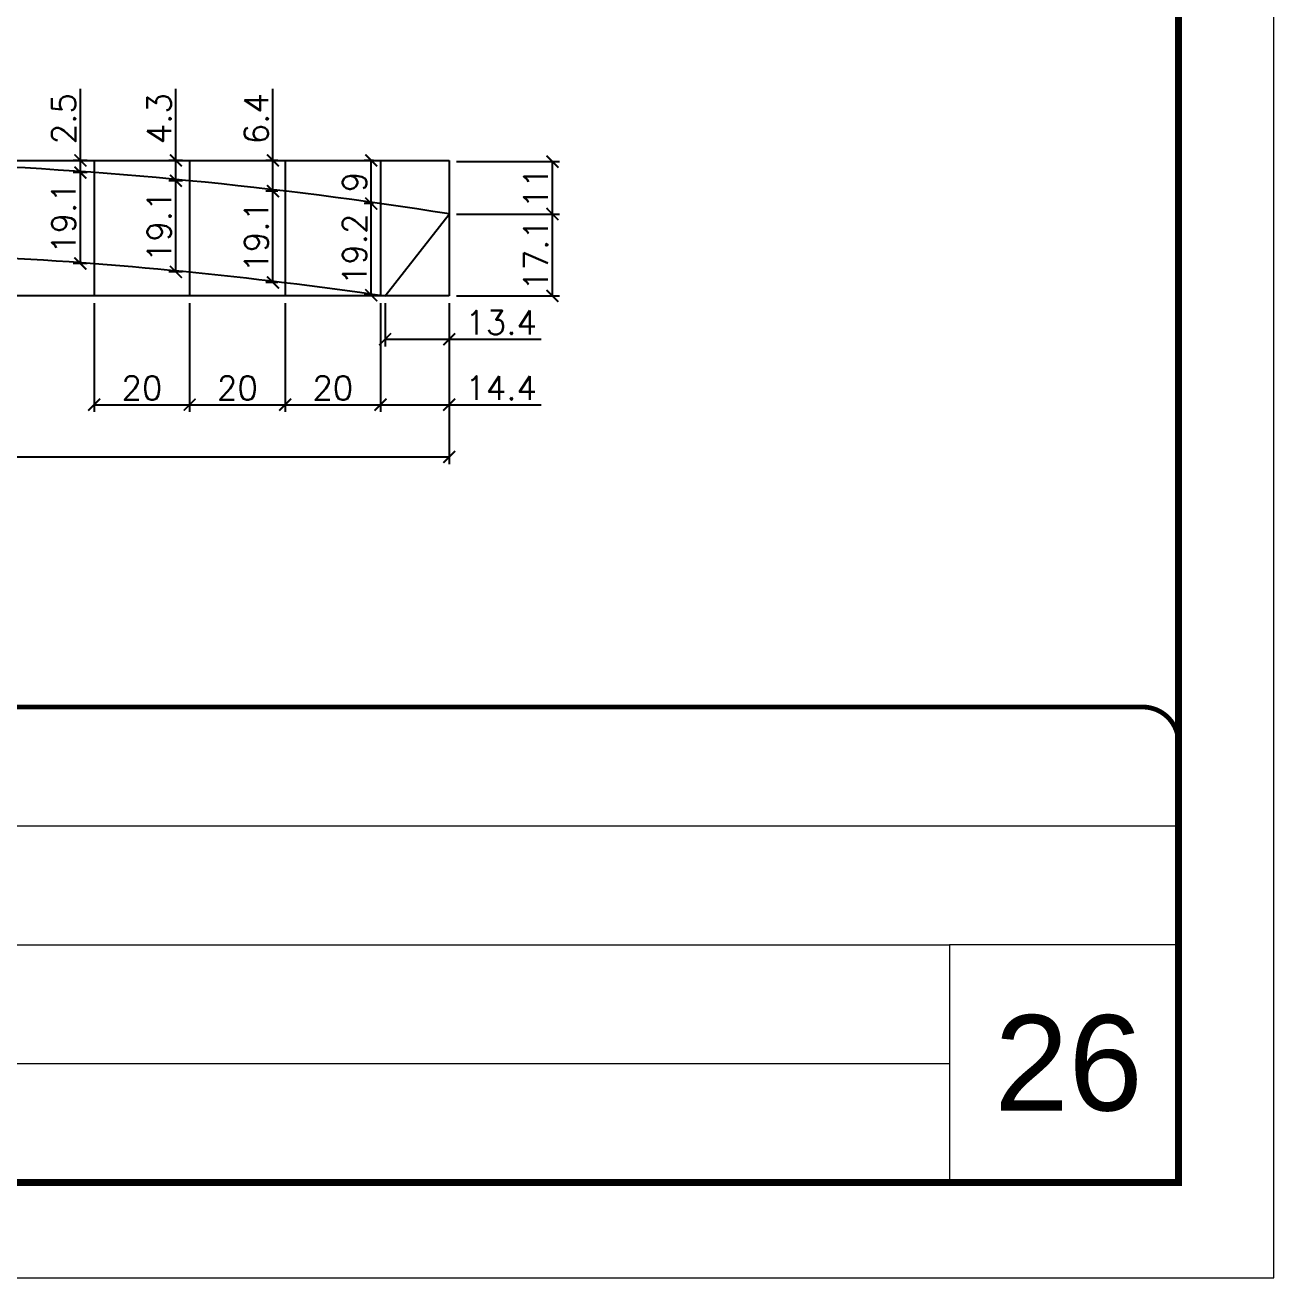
# Model space of a CAD drawing. Extents: x 3309 to 9563, y -2522 to 14608.
# Drawn here: x 5870 to 6393, y 6666 to 7191 of the extents above; entities that cross this region are included whole.
import ezdxf

# ---------------------------------------------------------------- set-up
doc = ezdxf.new("R2010")
doc.units = 0
doc.header["$PDMODE"] = 35
doc.header["$PDSIZE"] = -10
doc.linetypes.add('CONTINUO', pattern=[0])
doc.linetypes.add('DASHED', pattern=[0.75, 0.5, -0.25])
for name, color, linetype, lineweight in [('CARIMBO', 255, 'Continuous', 9), ('Folhas', 255, 'Continuous', 9), ('SARRAFO DE PRESSAO', 251, 'DASHED', 9)]:
    doc.layers.add(name, color=color, linetype=linetype, lineweight=lineweight)
doc.layers.add('COTA', color=241, linetype='Continuous')
doc.styles.add('ARIAL', font='arial.ttf')
doc.styles.add('Romans', font='romans.shx')
doc.dimstyles.new('Cota Seção (2x)', dxfattribs={"dimtxt": 10, "dimasz": 5, "dimexe": 3, "dimexo": 3, "dimgap": 2, "dimtad": 3, "dimdec": 1, "dimlfac": 0.5, "dimzin": 12, "dimdsep": 46, "dimtxsty": 'Romans', "dimblk": 'ARCHTICK', "dimcen": 0, "dimclrd": 4, "dimclre": 4, "dimclrt": 1, "dimadec": 1, "dimazin": 3, "dimtfac": 1, "dimtdec": 1, "dimtmove": 0, "dimatfit": 3, "dimldrblk": 'OBLIQUE', "dimfxl": 1, "dimtolj": 1, "dimtzin": 12, "dimarcsym": 0})

# ---------------------------------------------------------------- blocks, each defined once
blk = doc.blocks.new('9999999999')
at = {"color": 30, "linetype": 'CONTINUO'}
for p, q in [((98564.56, 34379.64), (99583.98, 34379.64)), ((98564.56, 34329.83), (99487.98, 34329.83)), ((99583.98, 34329.83), (99487.98, 34329.83)), ((99487.98, 34329.83), (99487.98, 34230.21)), ((98564.56, 34280.02), (99487.98, 34280.02))]:
    blk.add_line(p, q, dxfattribs=at)
at = {"color": 30, "linetype": 'CONTINUO', "const_width": 2}
blk.add_lwpolyline([(99583.98, 34230.21), (99583.98, 34414.45, 0.414214), (99568.98, 34429.45), (98228.98, 34429.45, 0.414214), (98213.98, 34414.45), (98213.98, 34245.21, 0.414214), (98228.98, 34230.21), (99583.98, 34230.21)], format="xyb", dxfattribs=at)
at = {"layer": 'Folhas'}
blk.add_lwpolyline([(98138.98, 34190.21), (99623.98, 34190.21), (99623.98, 35240.21), (98138.98, 35240.21)], close=True, dxfattribs=at)
at = {"layer": 'Folhas', "color": 30, "const_width": 3}
blk.add_lwpolyline([(98213.98, 34230.21), (99583.98, 34230.21), (99583.98, 35200.21), (98213.98, 35200.21)], close=True, dxfattribs=at)
blk = doc.blocks.new('_ArchTick')
at = {"color": 0, "linetype": 'ByBlock', "const_width": 0.15}
blk.add_lwpolyline([(-0.5, -0.5), (0.5, 0.5)], dxfattribs=at)
blk = doc.blocks.new('*D3058')
at = {"layer": 'COTA', "color": 4, "lineweight": -2, "transparency": 16777216}
for p, q in [((5498.48, 7074.94), (5498.48, 7007.46)), ((6047.26, 7074.94), (6047.26, 7007.46)), ((5498.48, 7010.46), (6047.26, 7010.46))]:
    blk.add_line(p, q, dxfattribs=at)
at = {"layer": 'Defpoints', "color": 0, "transparency": 16777216}
for p in [(5498.48, 7077.94), (6047.26, 7077.94), (6047.26, 7010.46)]:
    blk.add_point(p, dxfattribs=at)
at = {"layer": 'COTA', "color": 4, "lineweight": -2, "transparency": 16777216, "xscale": 5, "yscale": 5, "zscale": 5, "rotation": 180}
blk.add_blockref('_ArchTick', (5498.48, 7010.46), dxfattribs=at)
at = {"layer": 'COTA', "color": 4, "lineweight": -2, "transparency": 16777216, "xscale": 5, "yscale": 5, "zscale": 5}
blk.add_blockref('_ArchTick', (6047.26, 7010.46), dxfattribs=at)
at = {"layer": 'COTA', "color": 1, "transparency": 16777216, "insert": (5772.87, 7017.46), "char_height": 10, "attachment_point": 5, "style": 'Romans'}
blk.add_mtext('\\A1;274.4', dxfattribs=at)
blk = doc.blocks.new('_Oblique')
at = {"color": 0, "linetype": 'ByBlock', "lineweight": -2}
blk.add_line((-0.5, -0.5), (0.5, 0.5), dxfattribs=at)
blk = doc.blocks.new('*D3061')
at = {"layer": 'COTA', "color": 4, "lineweight": -2, "transparency": 16777216}
for p, q in [((5898.48, 7074.94), (5898.48, 7029.34)), ((5938.48, 7074.94), (5938.48, 7029.34)), ((5898.48, 7032.34), (5938.48, 7032.34))]:
    blk.add_line(p, q, dxfattribs=at)
at = {"layer": 'Defpoints', "color": 0, "transparency": 16777216}
for p in [(5898.48, 7077.94), (5938.48, 7077.94), (5938.48, 7032.34)]:
    blk.add_point(p, dxfattribs=at)
at = {"layer": 'COTA', "color": 4, "lineweight": -2, "transparency": 16777216, "xscale": 5, "yscale": 5, "zscale": 5, "rotation": 180}
blk.add_blockref('_ArchTick', (5898.48, 7032.34), dxfattribs=at)
at = {"layer": 'COTA', "color": 4, "lineweight": -2, "transparency": 16777216, "xscale": 5, "yscale": 5, "zscale": 5}
blk.add_blockref('_ArchTick', (5938.48, 7032.34), dxfattribs=at)
at = {"layer": 'COTA', "color": 1, "transparency": 16777216, "insert": (5918.48, 7039.34), "char_height": 10, "attachment_point": 5, "style": 'Romans'}
blk.add_mtext('\\A1;20', dxfattribs=at)
blk = doc.blocks.new('*D3063')
at = {"layer": 'COTA', "color": 4, "lineweight": -2, "transparency": 16777216}
for p, q in [((5938.48, 7074.94), (5938.48, 7029.34)), ((5978.48, 7074.94), (5978.48, 7029.34)), ((5938.48, 7032.34), (5978.48, 7032.34))]:
    blk.add_line(p, q, dxfattribs=at)
at = {"layer": 'Defpoints', "color": 0, "transparency": 16777216}
for p in [(5938.48, 7077.94), (5978.48, 7077.94), (5978.48, 7032.34)]:
    blk.add_point(p, dxfattribs=at)
at = {"layer": 'COTA', "color": 4, "lineweight": -2, "transparency": 16777216, "xscale": 5, "yscale": 5, "zscale": 5, "rotation": 180}
blk.add_blockref('_ArchTick', (5938.48, 7032.34), dxfattribs=at)
at = {"layer": 'COTA', "color": 4, "lineweight": -2, "transparency": 16777216, "xscale": 5, "yscale": 5, "zscale": 5}
blk.add_blockref('_ArchTick', (5978.48, 7032.34), dxfattribs=at)
at = {"layer": 'COTA', "color": 1, "transparency": 16777216, "insert": (5958.48, 7039.34), "char_height": 10, "attachment_point": 5, "style": 'Romans'}
blk.add_mtext('\\A1;20', dxfattribs=at)
blk = doc.blocks.new('*D3064')
at = {"layer": 'COTA', "color": 4, "lineweight": -2, "transparency": 16777216}
for p, q in [((5978.48, 7074.94), (5978.48, 7029.34)), ((6018.48, 7074.94), (6018.48, 7029.34)), ((5978.48, 7032.34), (6018.48, 7032.34))]:
    blk.add_line(p, q, dxfattribs=at)
at = {"layer": 'Defpoints', "color": 0, "transparency": 16777216}
for p in [(5978.48, 7077.94), (6018.48, 7077.94), (6018.48, 7032.34)]:
    blk.add_point(p, dxfattribs=at)
at = {"layer": 'COTA', "color": 4, "lineweight": -2, "transparency": 16777216, "xscale": 5, "yscale": 5, "zscale": 5, "rotation": 180}
blk.add_blockref('_ArchTick', (5978.48, 7032.34), dxfattribs=at)
at = {"layer": 'COTA', "color": 4, "lineweight": -2, "transparency": 16777216, "xscale": 5, "yscale": 5, "zscale": 5}
blk.add_blockref('_ArchTick', (6018.48, 7032.34), dxfattribs=at)
at = {"layer": 'COTA', "color": 1, "transparency": 16777216, "insert": (5998.48, 7039.34), "char_height": 10, "attachment_point": 5, "style": 'Romans'}
blk.add_mtext('\\A1;20', dxfattribs=at)
blk = doc.blocks.new('*D3065')
at = {"layer": 'COTA', "color": 4, "lineweight": -2, "transparency": 16777216}
for p, q in [((6018.48, 7074.94), (6018.48, 7029.34)), ((6047.26, 7074.94), (6047.26, 7029.34)), ((6018.48, 7032.34), (6047.26, 7032.34)), ((6047.26, 7032.34), (6085.78, 7032.34))]:
    blk.add_line(p, q, dxfattribs=at)
at = {"layer": 'Defpoints', "color": 0, "transparency": 16777216}
for p in [(6018.48, 7077.94), (6047.26, 7077.94), (6047.26, 7032.34)]:
    blk.add_point(p, dxfattribs=at)
at = {"layer": 'COTA', "color": 4, "lineweight": -2, "transparency": 16777216, "xscale": 5, "yscale": 5, "zscale": 5, "rotation": 180}
blk.add_blockref('_ArchTick', (6018.48, 7032.34), dxfattribs=at)
at = {"layer": 'COTA', "color": 4, "lineweight": -2, "transparency": 16777216, "xscale": 5, "yscale": 5, "zscale": 5}
blk.add_blockref('_ArchTick', (6047.26, 7032.34), dxfattribs=at)
at = {"layer": 'COTA', "color": 1, "transparency": 16777216, "insert": (6069.02, 7039.34), "char_height": 10, "attachment_point": 5, "style": 'Romans'}
blk.add_mtext('\\A1;14.4', dxfattribs=at)
blk = doc.blocks.new('*D3066')
at = {"layer": 'COTA', "color": 4, "lineweight": -2, "transparency": 16777216}
for p, q in [((6020.39, 7074.94), (6020.39, 7056.76)), ((6047.26, 7074.94), (6047.26, 7056.76)), ((6020.39, 7059.76), (6047.26, 7059.76)), ((6047.26, 7059.76), (6085.78, 7059.76))]:
    blk.add_line(p, q, dxfattribs=at)
at = {"layer": 'Defpoints', "color": 0, "transparency": 16777216}
for p in [(6020.39, 7077.94), (6047.26, 7077.94), (6047.26, 7059.76)]:
    blk.add_point(p, dxfattribs=at)
at = {"layer": 'COTA', "color": 4, "lineweight": -2, "transparency": 16777216, "xscale": 5, "yscale": 5, "zscale": 5, "rotation": 180}
blk.add_blockref('_ArchTick', (6020.39, 7059.76), dxfattribs=at)
at = {"layer": 'COTA', "color": 4, "lineweight": -2, "transparency": 16777216, "xscale": 5, "yscale": 5, "zscale": 5}
blk.add_blockref('_ArchTick', (6047.26, 7059.76), dxfattribs=at)
at = {"layer": 'COTA', "color": 1, "transparency": 16777216, "insert": (6069.02, 7066.76), "char_height": 10, "attachment_point": 5, "style": 'Romans'}
blk.add_mtext('\\A1;13.4', dxfattribs=at)
blk = doc.blocks.new('*D3067')
at = {"layer": 'COTA', "color": 4, "lineweight": -2, "transparency": 16777216}
for p, q in [((6050.26, 7112.22), (6093.51, 7112.22)), ((6090.51, 7077.94), (6090.51, 7112.22)), ((6050.26, 7077.94), (6093.51, 7077.94))]:
    blk.add_line(p, q, dxfattribs=at)
at = {"layer": 'Defpoints', "color": 0, "transparency": 16777216}
for p in [(6047.26, 7112.22), (6090.51, 7112.22), (6047.26, 7077.94)]:
    blk.add_point(p, dxfattribs=at)
at = {"layer": 'COTA', "color": 4, "lineweight": -2, "transparency": 16777216, "xscale": 5, "yscale": 5, "zscale": 5}
for p, rotation in [((6090.51, 7112.22), 90), ((6090.51, 7077.94), 270)]:
    blk.add_blockref('_ArchTick', p, dxfattribs=dict(at, rotation=rotation))
at = {"layer": 'COTA', "color": 1, "transparency": 16777216, "insert": (6083.51, 7095.08), "char_height": 10, "attachment_point": 5, "rotation": 90, "style": 'Romans'}
blk.add_mtext('\\A1;17.1', dxfattribs=at)
blk = doc.blocks.new('*D3068')
at = {"layer": 'COTA', "color": 4, "lineweight": -2, "transparency": 16777216}
for p, q in [((6050.26, 7134.17), (6093.51, 7134.17)), ((6090.51, 7112.22), (6090.51, 7134.17)), ((6050.26, 7112.22), (6093.51, 7112.22))]:
    blk.add_line(p, q, dxfattribs=at)
at = {"layer": 'Defpoints', "color": 0, "transparency": 16777216}
for p in [(6047.26, 7134.17), (6090.51, 7134.17), (6047.26, 7112.22)]:
    blk.add_point(p, dxfattribs=at)
at = {"layer": 'COTA', "color": 4, "lineweight": -2, "transparency": 16777216, "xscale": 5, "yscale": 5, "zscale": 5}
for p, rotation in [((6090.51, 7134.17), 90), ((6090.51, 7112.22), 270)]:
    blk.add_blockref('_ArchTick', p, dxfattribs=dict(at, rotation=rotation))
at = {"layer": 'COTA', "color": 1, "transparency": 16777216, "insert": (6083.51, 7123.2), "char_height": 10, "attachment_point": 5, "rotation": 90, "style": 'Romans'}
blk.add_mtext('\\A1;11', dxfattribs=at)
blk = doc.blocks.new('*D3088')
at = {"layer": 'COTA', "color": 4, "lineweight": -2, "transparency": 16777216}
for p, q in [((5895.48, 7129.6), (5889.69, 7129.6)), ((5892.69, 7091.49), (5892.69, 7129.6)), ((5895.48, 7091.49), (5889.69, 7091.49))]:
    blk.add_line(p, q, dxfattribs=at)
at = {"layer": 'Defpoints', "color": 0, "transparency": 16777216}
for p in [(5892.69, 7129.6), (5898.48, 7129.6), (5898.48, 7091.49)]:
    blk.add_point(p, dxfattribs=at)
at = {"layer": 'COTA', "color": 4, "lineweight": -2, "transparency": 16777216, "xscale": 5, "yscale": 5, "zscale": 5}
for p, rotation in [((5892.69, 7129.6), 90), ((5892.69, 7091.49), 270)]:
    blk.add_blockref('_ArchTick', p, dxfattribs=dict(at, rotation=rotation))
at = {"layer": 'COTA', "color": 1, "transparency": 16777216, "insert": (5885.69, 7110.54), "char_height": 10, "attachment_point": 5, "rotation": 90, "style": 'Romans'}
blk.add_mtext('\\A1;19.1', dxfattribs=at)
blk = doc.blocks.new('*D3089')
at = {"layer": 'COTA', "color": 4, "lineweight": -2, "transparency": 16777216}
for p, q in [((5892.69, 7134.69), (5892.69, 7164.65)), ((5895.48, 7134.69), (5889.69, 7134.69)), ((5895.48, 7129.6), (5889.69, 7129.6)), ((5892.69, 7129.6), (5892.69, 7134.69))]:
    blk.add_line(p, q, dxfattribs=at)
at = {"layer": 'Defpoints', "color": 0, "transparency": 16777216}
for p in [(5892.69, 7134.69), (5898.48, 7134.69), (5898.48, 7129.6)]:
    blk.add_point(p, dxfattribs=at)
at = {"layer": 'COTA', "color": 4, "lineweight": -2, "transparency": 16777216, "xscale": 5, "yscale": 5, "zscale": 5}
for p, rotation in [((5892.69, 7134.69), 90), ((5892.69, 7129.6), 270)]:
    blk.add_blockref('_ArchTick', p, dxfattribs=dict(at, rotation=rotation))
at = {"layer": 'COTA', "color": 1, "transparency": 16777216, "insert": (5885.69, 7152.17), "char_height": 10, "attachment_point": 5, "rotation": 90, "style": 'Romans'}
blk.add_mtext('\\A1;2.5', dxfattribs=at)
blk = doc.blocks.new('*D3090')
at = {"layer": 'COTA', "color": 4, "lineweight": -2, "transparency": 16777216}
for p, q in [((5935.48, 7126.16), (5929.7, 7126.16)), ((5932.7, 7087.97), (5932.7, 7126.16)), ((5935.48, 7087.97), (5929.7, 7087.97))]:
    blk.add_line(p, q, dxfattribs=at)
at = {"layer": 'Defpoints', "color": 0, "transparency": 16777216}
for p in [(5932.7, 7126.16), (5938.48, 7126.16), (5938.48, 7087.97)]:
    blk.add_point(p, dxfattribs=at)
at = {"layer": 'COTA', "color": 4, "lineweight": -2, "transparency": 16777216, "xscale": 5, "yscale": 5, "zscale": 5}
for p, rotation in [((5932.7, 7126.16), 90), ((5932.7, 7087.97), 270)]:
    blk.add_blockref('_ArchTick', p, dxfattribs=dict(at, rotation=rotation))
at = {"layer": 'COTA', "color": 1, "transparency": 16777216, "insert": (5925.7, 7107.07), "char_height": 10, "attachment_point": 5, "rotation": 90, "style": 'Romans'}
blk.add_mtext('\\A1;19.1', dxfattribs=at)
blk = doc.blocks.new('*D3091')
at = {"layer": 'COTA', "color": 4, "lineweight": -2, "transparency": 16777216}
for p, q in [((5932.7, 7134.69), (5932.7, 7164.65)), ((5935.48, 7134.69), (5929.7, 7134.69)), ((5932.7, 7126.16), (5932.7, 7134.69)), ((5935.48, 7126.16), (5929.7, 7126.16))]:
    blk.add_line(p, q, dxfattribs=at)
at = {"layer": 'Defpoints', "color": 0, "transparency": 16777216}
for p in [(5932.7, 7134.69), (5938.48, 7134.69), (5938.48, 7126.16)]:
    blk.add_point(p, dxfattribs=at)
at = {"layer": 'COTA', "color": 4, "lineweight": -2, "transparency": 16777216, "xscale": 5, "yscale": 5, "zscale": 5}
for p, rotation in [((5932.7, 7134.69), 90), ((5932.7, 7126.16), 270)]:
    blk.add_blockref('_ArchTick', p, dxfattribs=dict(at, rotation=rotation))
at = {"layer": 'COTA', "color": 1, "transparency": 16777216, "insert": (5925.7, 7152.17), "char_height": 10, "attachment_point": 5, "rotation": 90, "style": 'Romans'}
blk.add_mtext('\\A1;4.3', dxfattribs=at)
blk = doc.blocks.new('*D3092')
at = {"layer": 'COTA', "color": 4, "lineweight": -2, "transparency": 16777216}
for p, q in [((5975.48, 7121.83), (5970.4, 7121.83)), ((5973.4, 7083.55), (5973.4, 7121.83)), ((5975.48, 7083.55), (5970.4, 7083.55))]:
    blk.add_line(p, q, dxfattribs=at)
at = {"layer": 'Defpoints', "color": 0, "transparency": 16777216}
for p in [(5973.4, 7121.83), (5978.48, 7121.83), (5978.48, 7083.55)]:
    blk.add_point(p, dxfattribs=at)
at = {"layer": 'COTA', "color": 4, "lineweight": -2, "transparency": 16777216, "xscale": 5, "yscale": 5, "zscale": 5}
for p, rotation in [((5973.4, 7121.83), 90), ((5973.4, 7083.55), 270)]:
    blk.add_blockref('_ArchTick', p, dxfattribs=dict(at, rotation=rotation))
at = {"layer": 'COTA', "color": 1, "transparency": 16777216, "insert": (5966.4, 7102.69), "char_height": 10, "attachment_point": 5, "rotation": 90, "style": 'Romans'}
blk.add_mtext('\\A1;19.1', dxfattribs=at)
blk = doc.blocks.new('*D3093')
at = {"layer": 'COTA', "color": 4, "lineweight": -2, "transparency": 16777216}
for p, q in [((5973.4, 7134.69), (5973.4, 7164.65)), ((5975.48, 7134.69), (5970.4, 7134.69)), ((5973.4, 7121.83), (5973.4, 7134.69)), ((5975.48, 7121.83), (5970.4, 7121.83))]:
    blk.add_line(p, q, dxfattribs=at)
at = {"layer": 'Defpoints', "color": 0, "transparency": 16777216}
for p in [(5973.4, 7134.69), (5978.48, 7134.69), (5978.48, 7121.83)]:
    blk.add_point(p, dxfattribs=at)
at = {"layer": 'COTA', "color": 4, "lineweight": -2, "transparency": 16777216, "xscale": 5, "yscale": 5, "zscale": 5}
for p, rotation in [((5973.4, 7134.69), 90), ((5973.4, 7121.83), 270)]:
    blk.add_blockref('_ArchTick', p, dxfattribs=dict(at, rotation=rotation))
at = {"layer": 'COTA', "color": 1, "transparency": 16777216, "insert": (5966.4, 7152.17), "char_height": 10, "attachment_point": 5, "rotation": 90, "style": 'Romans'}
blk.add_mtext('\\A1;6.4', dxfattribs=at)
blk = doc.blocks.new('*D3094')
at = {"layer": 'COTA', "color": 4, "lineweight": -2, "transparency": 16777216}
for p, q in [((6015.48, 7116.6), (6011.58, 7116.6)), ((6014.58, 7078.21), (6014.58, 7116.6)), ((6015.48, 7078.21), (6011.58, 7078.21))]:
    blk.add_line(p, q, dxfattribs=at)
at = {"layer": 'Defpoints', "color": 0, "transparency": 16777216}
for p in [(6014.58, 7116.6), (6018.48, 7116.6), (6018.48, 7078.21)]:
    blk.add_point(p, dxfattribs=at)
at = {"layer": 'COTA', "color": 4, "lineweight": -2, "transparency": 16777216, "xscale": 5, "yscale": 5, "zscale": 5}
for p, rotation in [((6014.58, 7116.6), 90), ((6014.58, 7078.21), 270)]:
    blk.add_blockref('_ArchTick', p, dxfattribs=dict(at, rotation=rotation))
at = {"layer": 'COTA', "color": 1, "transparency": 16777216, "insert": (6007.58, 7097.41), "char_height": 10, "attachment_point": 5, "rotation": 90, "style": 'Romans'}
blk.add_mtext('\\A1;19.2', dxfattribs=at)
blk = doc.blocks.new('*D3095')
at = {"layer": 'COTA', "color": 4, "lineweight": -2, "transparency": 16777216}
for p, q in [((6015.48, 7134.69), (6011.58, 7134.69)), ((6014.58, 7116.6), (6014.58, 7134.69)), ((6015.48, 7116.6), (6011.58, 7116.6))]:
    blk.add_line(p, q, dxfattribs=at)
at = {"layer": 'Defpoints', "color": 0, "transparency": 16777216}
for p in [(6014.58, 7134.69), (6018.48, 7134.69), (6018.48, 7116.6)]:
    blk.add_point(p, dxfattribs=at)
at = {"layer": 'COTA', "color": 4, "lineweight": -2, "transparency": 16777216, "xscale": 5, "yscale": 5, "zscale": 5}
for p, rotation in [((6014.58, 7134.69), 90), ((6014.58, 7116.6), 270)]:
    blk.add_blockref('_ArchTick', p, dxfattribs=dict(at, rotation=rotation))
at = {"layer": 'COTA', "color": 1, "transparency": 16777216, "insert": (6007.58, 7125.65), "char_height": 10, "attachment_point": 5, "rotation": 90, "style": 'Romans'}
blk.add_mtext('\\A1;9', dxfattribs=at)

msp = doc.modelspace()

# ---------------------------------------------------------------- linework, layer by layer
at = {"linetype": 'Continuous'}
msp.add_lwpolyline([(5608.66, 7128.22, 0.015201), (5498.48, 7115.54), (5503.97, 7077.94, -0.04869), (5850.67, 7094.5, -0.023879), (6020.39, 7077.94), (6047.26, 7112.22), (6047.23, 7112.29, 0.060359)], format="xyb", close=True, dxfattribs=at)
at = {"layer": 'COTA'}
for p, q in [((5498.48, 7134.69), (6047.26, 7134.69)), ((5898.48, 7134.69), (5898.48, 7077.94)), ((5938.48, 7134.69), (5938.48, 7077.94)), ((5978.48, 7134.69), (5978.48, 7077.94)), ((6018.48, 7134.69), (6018.48, 7077.94)), ((6047.26, 7134.69), (6047.26, 7077.94)), ((6047.26, 7077.94), (5498.48, 7077.94))]:
    msp.add_line(p, q, dxfattribs=at)

# ---------------------------------------------------------------- block references
at = {"layer": 'SARRAFO DE PRESSAO', "color": 6, "linetype": 'ByBlock'}
msp.add_blockref('9999999999', (-93231.11, -27523.8), dxfattribs=at)

# ---------------------------------------------------------------- texts
at = {"layer": 'CARIMBO', "style": 'ARIAL'}
msp.add_text('26', height=40, dxfattribs=at).set_placement((6275.73, 6736.55))

# ---------------------------------------------------------------- dimensions: what is measured, and where the dimension line sits
at = {"layer": 'COTA'}
for base, p1, p2, picture, middle in [((5892.69, 7134.69), (5898.48, 7129.6), (5898.48, 7134.69), '*D3089', (5885.69, 7152.17)), ((5932.7, 7134.69), (5938.48, 7126.16), (5938.48, 7134.69), '*D3091', (5925.7, 7152.17)), ((5973.4, 7134.69), (5978.48, 7121.83), (5978.48, 7134.69), '*D3093', (5966.4, 7152.17)), ((6014.58, 7134.69), (6018.48, 7116.6), (6018.48, 7134.69), '*D3095', (6007.58, 7125.65)), ((6090.51, 7134.17), (6047.26, 7112.22), (6047.26, 7134.17), '*D3068', (6083.51, 7123.2)), ((5892.69, 7129.6), (5898.48, 7091.49), (5898.48, 7129.6), '*D3088', (5885.69, 7110.54)), ((5932.7, 7126.16), (5938.48, 7087.97), (5938.48, 7126.16), '*D3090', (5925.7, 7107.07)), ((5973.4, 7121.83), (5978.48, 7083.55), (5978.48, 7121.83), '*D3092', (5966.4, 7102.69)), ((6014.58, 7116.6), (6018.48, 7078.21), (6018.48, 7116.6), '*D3094', (6007.58, 7097.41)), ((6090.51, 7112.22), (6047.26, 7077.94), (6047.26, 7112.22), '*D3067', (6083.51, 7095.08))]:
    dim = msp.add_linear_dim(base=base, p1=p1, p2=p2, angle=90, dimstyle='Cota Seção (2x)', dxfattribs=at)
    dim.commit()
    dim.dimension.update_dxf_attribs({"geometry": picture, "text_midpoint": middle})
for base, p1, p2, picture, middle in [((6047.26, 7010.46), (5498.48, 7077.94), (6047.26, 7077.94), '*D3058', (5772.87, 7017.46)), ((5938.48, 7032.34), (5898.48, 7077.94), (5938.48, 7077.94), '*D3061', (5918.48, 7039.34)), ((6018.48, 7032.34), (5978.48, 7077.94), (6018.48, 7077.94), '*D3064', (5998.48, 7039.34)), ((6047.26, 7032.34), (6018.48, 7077.94), (6047.26, 7077.94), '*D3065', (6069.02, 7039.34)), ((6047.26, 7059.76), (6020.39, 7077.94), (6047.26, 7077.94), '*D3066', (6069.02, 7066.76))]:
    dim = msp.add_linear_dim(base=base, p1=p1, p2=p2, dimstyle='Cota Seção (2x)', dxfattribs=at)
    dim.commit()
    dim.dimension.update_dxf_attribs({"geometry": picture, "text_midpoint": middle})
dim = msp.add_linear_dim(base=(5978.48, 7032.34), p1=(5938.48, 7077.94), p2=(5978.48, 7077.94), dimstyle='Cota Seção (2x)', override={"dimtmove": 1}, dxfattribs=at)
dim.commit()
dim.dimension.update_dxf_attribs({"geometry": '*D3063', "text_midpoint": (5958.48, 7039.34)})

doc.saveas('drawing.dxf')
